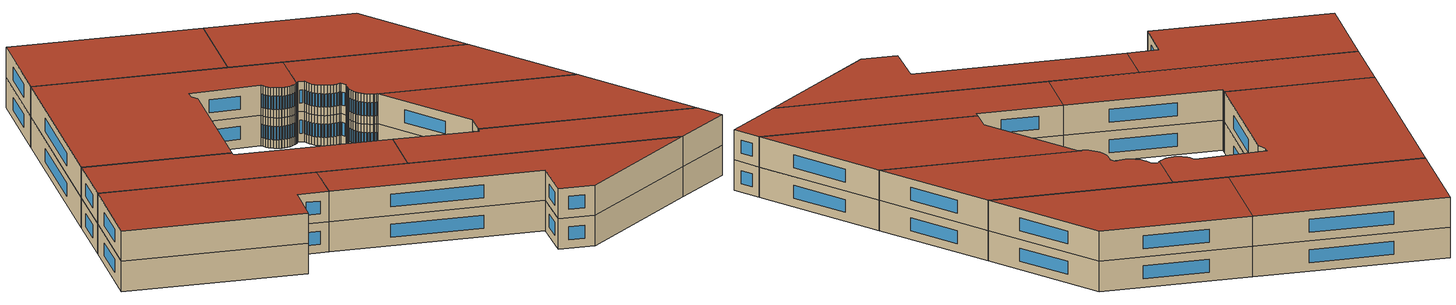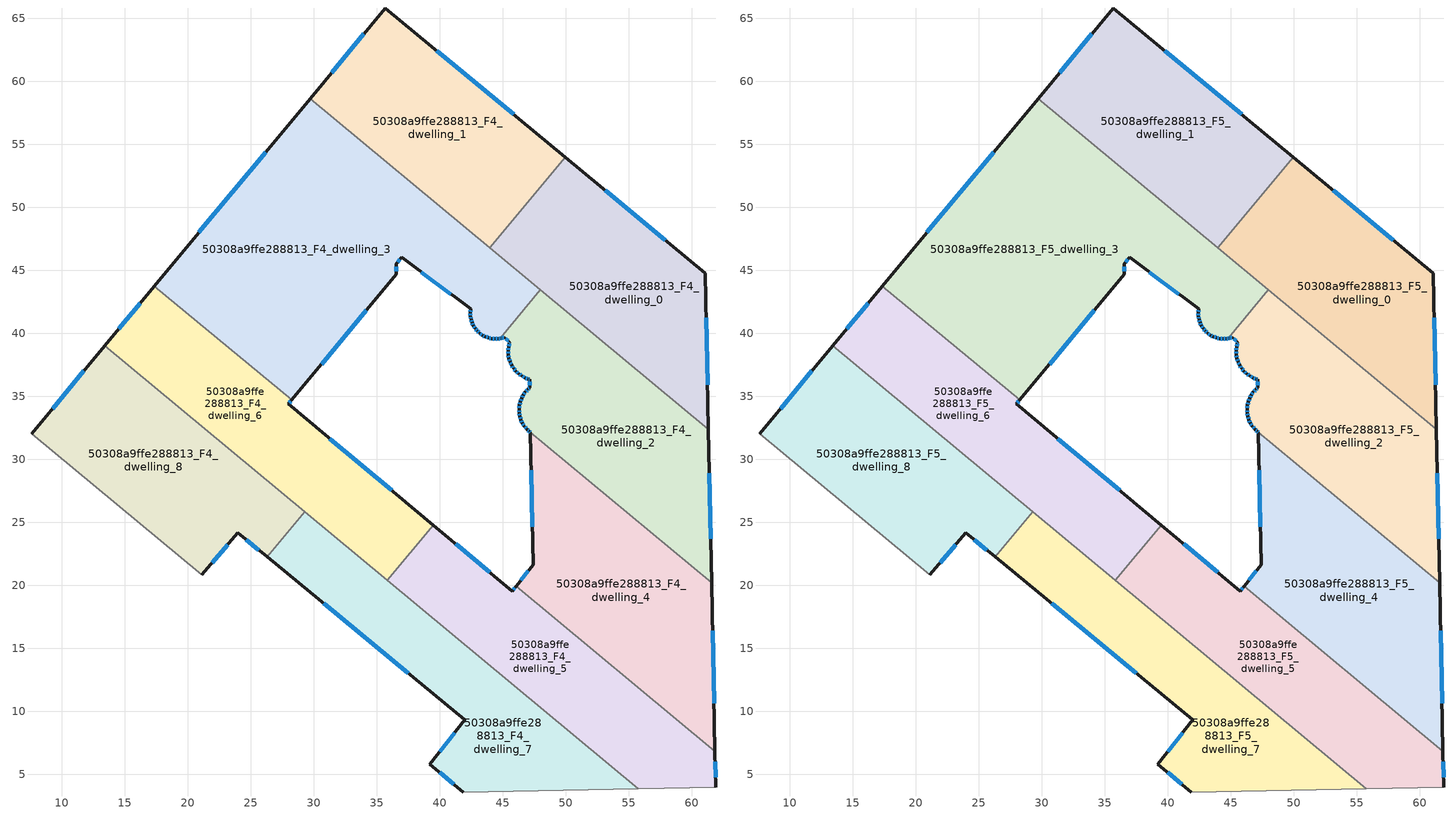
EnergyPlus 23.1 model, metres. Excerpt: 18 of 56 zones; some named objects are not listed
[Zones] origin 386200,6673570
50308a9ffe288813_F4_dwelling_0
 floor to 50308a9ffe288813_F3_dwelling_0 (EU_floor_Construction): 61.07,44.76 61.32,32.37 43.96,46.78 49.94,53.99 z12
 wall outside (EU_wall_Construction): 61.32,32.37 61.07,44.76 49.94,53.99 z12:15
 wall to 50308a9ffe288813_F4_dwelling_1 (EU_wall_Construction): 49.94,53.99 43.96,46.78 z12:15
 wall to 50308a9ffe288813_F4_dwelling_2 (EU_wall_Construction): 47.99,43.44 61.32,32.37 z12:15
 wall to 50308a9ffe288813_F4_dwelling_3 (EU_wall_Construction): 43.96,46.78 47.99,43.44 z12:15
 window (EU_Window_Construction): 61.25,35.91 61.14,41.22 / 57.89,47.4 53.12,51.35 z12.86:14.14
50308a9ffe288813_F4_dwelling_1
 floor to 50308a9ffe288813_F3_dwelling_1 (EU_floor_Construction): 49.94,53.99 43.96,46.78 29.71,58.62 35.68,65.82 z12
 wall outside (EU_wall_Construction): 49.94,53.99 35.68,65.82 29.71,58.62 z12:15
 wall to 50308a9ffe288813_F4_dwelling_3 (EU_wall_Construction): 29.71,58.62 43.96,46.78 z12:15
 window (EU_Window_Construction): 33.98,63.76 31.41,60.68 / 45.87,57.37 39.76,62.44 z12.86:14.14
50308a9ffe288813_F4_dwelling_2
 floor to 50308a9ffe288813_F3_dwelling_2 (EU_floor_Construction): 61.32,32.37 61.57,20.21 46.94,32.35 46.89,32.4 46.71,32.62 46.55,32.87 46.43,33.14 46.35,33.42 46.3,33.7 46.29,33.91 46.29,34 46.32,34.29 46.38,34.57 46.48,34.84 46.62,35.1 46.79,35.34 46.99,35.55 47.15,35.69 47.14,36.33 47.03,36.36 46.76,36.47 46.49,36.61 46.25,36.78 46.04,36.98 45.85,37.21 45.69,37.45 45.57,37.73 45.48,38.02 45.43,38.31 45.42,38.61 45.45,38.9 45.52,39.19 45.54,39.28 45.13,39.67 44.9,39.61 44.78,39.59 47.98,43.44 z12
 wall outside (EU_wall_Construction): 45.69,37.45 45.85,37.21 46.04,36.98 46.25,36.78 46.49,36.61 46.76,36.47 47.03,36.36 47.14,36.33 47.15,35.69 46.99,35.55 46.79,35.34 46.62,35.1 46.48,34.84 46.38,34.57 46.32,34.29 46.29,34 46.29,33.91 46.3,33.7 46.35,33.42 46.43,33.14 46.55,32.87 46.71,32.62 46.89,32.4 46.94,32.35 / 44.78,39.59 44.9,39.61 45.13,39.67 45.54,39.28 45.52,39.19 45.45,38.9 45.42,38.61 45.43,38.31 45.48,38.02 45.57,37.73 45.69,37.46 / 61.57,20.21 61.32,32.37 z12:15
 wall to 50308a9ffe288813_F4_dwelling_3 (EU_wall_Construction): 47.98,43.44 44.78,39.59 z12:15
 wall to 50308a9ffe288813_F4_dwelling_4 (EU_wall_Construction): 46.94,32.35 61.57,20.21 z12:15
 window (EU_Window_Construction): 46.76,32.56 46.84,32.46 / 46.6,32.8 46.66,32.7 / 46.47,33.06 46.52,32.95 / 46.37,33.34 46.41,33.22 / 46.31,33.62 46.33,33.5 / 46.29,33.85 46.29,33.76 / 46.31,34.2 46.3,34.08 / 46.36,34.49 46.33,34.37 / 46.45,34.77 46.41,34.65 / 46.58,35.03 46.52,34.92 / 46.74,35.27 46.67,35.17 / 46.93,35.49 46.85,35.4 / 47.1,35.65 47.03,35.59 / 47.14,36.15 47.15,35.87 / 47.07,36.35 47.11,36.34 / 46.84,36.44 46.96,36.39 / 46.57,36.57 46.68,36.51 / 46.32,36.73 46.43,36.66 / 46.1,36.92 46.19,36.84 / 45.9,37.14 45.98,37.05 / 45.74,37.38 45.8,37.28 / 45.6,37.65 45.65,37.54 / 45.5,37.93 45.54,37.81 / 45.45,38.23 45.47,38.1 / 45.42,38.52 45.43,38.39 / 45.44,38.82 45.43,38.69 / 45.5,39.11 45.47,38.98 / 45.53,39.25 45.52,39.21 / 45.25,39.56 45.42,39.39 / 44.96,39.62 45.06,39.65 / 44.82,39.59 44.86,39.6 / 61.5,23.68 61.39,28.89 z12.86:14.14
50308a9ffe288813_F4_dwelling_3
 floor to 50308a9ffe288813_F3_dwelling_3 (EU_floor_Construction): 47.98,43.44 44.78,39.59 44.64,39.56 44.37,39.55 44.11,39.58 43.85,39.64 43.61,39.73 43.37,39.85 43.16,40 43.14,40.03 42.97,40.18 42.8,40.39 42.66,40.61 42.55,40.85 42.47,41.1 42.43,41.36 42.42,41.62 42.45,41.89 42.45,41.93 36.96,46.01 36.52,45.5 36.52,44.68 28.24,34.7 17.34,43.75 29.71,58.62 z12
 wall outside (EU_wall_Construction): 28.24,34.7 36.52,44.68 36.52,45.5 36.96,46.01 42.45,41.93 42.45,41.89 42.42,41.62 42.43,41.36 42.47,41.1 42.55,40.85 42.66,40.61 42.8,40.39 42.97,40.18 43.14,40.03 43.16,40 43.37,39.85 43.61,39.73 43.85,39.64 44.11,39.58 44.37,39.55 44.64,39.56 44.78,39.59 / 29.71,58.62 17.34,43.75 z12:15
 wall to 50308a9ffe288813_F4_dwelling_6 (EU_wall_Construction): 17.34,43.75 28.24,34.7 z12:15
 window (EU_Window_Construction): 43.68,39.7 43.78,39.66 / 43.44,39.82 43.54,39.76 / 43.22,39.96 43.31,39.9 / 43.02,40.14 43.09,40.07 / 42.85,40.33 42.92,40.24 / 42.7,40.55 42.76,40.45 / 42.58,40.78 42.63,40.68 / 42.5,41.03 42.53,40.92 / 42.44,41.29 42.46,41.18 / 42.42,41.55 42.43,41.44 / 42.44,41.81 42.43,41.7 / 38.53,44.85 40.88,43.1 / 36.64,45.65 36.83,45.87 / 36.52,44.92 36.52,45.27 / 30.61,37.55 34.15,41.83 / 26.17,54.37 20.88,48 / 44.68,39.57 44.74,39.58 / 44.45,39.55 44.56,39.56 / 44.18,39.57 44.3,39.56 / 43.93,39.62 44.04,39.59 z12.86:14.14
50308a9ffe288813_F4_dwelling_4
 floor to 50308a9ffe288813_F3_dwelling_4 (EU_floor_Construction): 61.57,20.21 61.84,6.8 46.05,19.91 47.41,21.62 47.18,32.14 47.11,32.2 46.94,32.35 z12
 wall outside (EU_wall_Construction): 46.94,32.35 47.11,32.2 47.18,32.14 47.41,21.62 46.05,19.91 / 61.84,6.8 61.57,20.21 z12:15
 wall to 50308a9ffe288813_F4_dwelling_5 (EU_wall_Construction): 46.05,19.91 61.84,6.8 z12:15
 window (EU_Window_Construction): 46.99,32.31 47.06,32.24 / 61.76,10.63 61.64,16.38 / 47.02,21.13 46.44,20.4 / 47.25,29.13 47.35,24.62 / 47.13,32.18 47.16,32.16 z12.86:14.14
50308a9ffe288813_F4_dwelling_5
 floor to 50308a9ffe288813_F3_dwelling_5 (EU_floor_Construction): 46.05,19.91 61.84,6.8 61.9,3.96 55.73,3.84 35.81,20.38 39.46,24.77 45.74,19.52 z12
 wall outside (EU_wall_Construction): 46.05,19.91 45.74,19.52 39.46,24.77 / 61.9,3.96 61.84,6.8 z12:15
 wall adiabatic (EU_wall_Construction): 55.73,3.84 61.9,3.96 z12:15
 wall to 50308a9ffe288813_F4_dwelling_6 (EU_wall_Construction): 39.46,24.77 35.81,20.38 z12:15
 wall to 50308a9ffe288813_F4_dwelling_7 (EU_wall_Construction): 35.81,20.38 55.73,3.84 z12:15
 window (EU_Window_Construction): 43.94,21.02 41.25,23.27 / 45.96,19.8 45.83,19.63 / 61.88,4.77 61.85,5.99 z12.86:14.14
50308a9ffe288813_F4_dwelling_6
 floor to 50308a9ffe288813_F3_dwelling_6 (EU_floor_Construction): 28.24,34.7 27.98,34.38 39.46,24.77 35.81,20.38 13.4,39 17.34,43.75 z12
 wall outside (EU_wall_Construction): 39.46,24.77 27.98,34.38 28.24,34.7 / 17.34,43.75 13.4,39 z12:15
 wall to 50308a9ffe288813_F4_dwelling_8 (EU_wall_Construction): 13.4,39 29.26,25.83 z12:15
 wall to 50308a9ffe288813_F4_dwelling_7 (EU_wall_Construction): 29.26,25.82 35.81,20.38 z12:15
 window (EU_Window_Construction): 28.05,34.47 28.17,34.61 / 36.18,27.52 31.26,31.64 / 16.22,42.39 14.52,40.35 z12.86:14.14
50308a9ffe288813_F4_dwelling_7
 floor to 50308a9ffe288813_F3_dwelling_7 (EU_floor_Construction): 41.98,9.31 26.28,22.24 29.26,25.83 55.73,3.84 41.86,3.58 39.22,5.78 z12
 wall outside (EU_wall_Construction): 26.28,22.24 41.98,9.31 39.22,5.78 41.86,3.58 z12:15
 wall to 50308a9ffe288813_F4_dwelling_8 (EU_wall_Construction): 29.26,25.83 26.28,22.24 z12:15
 wall adiabatic (EU_wall_Construction): 41.86,3.58 55.73,3.84 z12:15
 window (EU_Window_Construction): 39.97,5.15 41.11,4.21 / 41.19,8.31 40.01,6.79 / 30.77,18.55 37.5,13.01 z12.86:14.14
50308a9ffe288813_F4_dwelling_8
 floor to 50308a9ffe288813_F3_dwelling_8 (EU_floor_Construction): 29.26,25.83 26.28,22.24 23.97,24.15 21.11,20.82 7.61,32.03 13.4,39 z12
 wall outside (EU_wall_Construction): 13.4,39 7.61,32.03 / 21.11,20.82 23.97,24.15 26.28,22.24 z12:15
 wall adiabatic (EU_wall_Construction): 7.61,32.03 21.11,20.82 z12:15
 window (EU_Window_Construction): 11.74,37.01 9.26,34.02 / 24.63,23.6 25.62,22.79 / 21.93,21.77 23.15,23.19 z12.86:14.14
50308a9ffe288813_F5_dwelling_0
 floor to 50308a9ffe288813_F4_dwelling_0 (EU_floor_Construction): 61.07,44.76 61.32,32.37 43.96,46.78 49.94,53.99 z15
 wall outside (EU_wall_Construction): 61.32,32.37 61.07,44.76 49.94,53.99 z15:18
 wall to 50308a9ffe288813_F5_dwelling_1 (EU_wall_Construction): 49.94,53.99 43.96,46.78 z15:18
 wall to 50308a9ffe288813_F5_dwelling_2 (EU_wall_Construction): 47.99,43.44 61.32,32.37 z15:18
 wall to 50308a9ffe288813_F5_dwelling_3 (EU_wall_Construction): 43.96,46.78 47.99,43.44 z15:18
 window (EU_Window_Construction): 61.25,35.91 61.14,41.22 / 57.89,47.4 53.12,51.35 z15.86:17.14
 roof outside (EU_roof_Construction): 61.32,32.37 61.07,44.76 49.94,53.99 43.96,46.78 z18
50308a9ffe288813_F5_dwelling_1
 floor to 50308a9ffe288813_F4_dwelling_1 (EU_floor_Construction): 49.94,53.99 43.96,46.78 29.71,58.62 35.68,65.82 z15
 wall outside (EU_wall_Construction): 49.94,53.99 35.68,65.82 29.71,58.62 z15:18
 wall to 50308a9ffe288813_F5_dwelling_3 (EU_wall_Construction): 29.71,58.62 43.96,46.78 z15:18
 window (EU_Window_Construction): 33.98,63.76 31.41,60.68 / 45.87,57.37 39.76,62.44 z15.86:17.14
 roof outside (EU_roof_Construction): 43.96,46.78 49.94,53.99 35.68,65.82 29.71,58.62 z18
50308a9ffe288813_F5_dwelling_2
 floor to 50308a9ffe288813_F4_dwelling_2 (EU_floor_Construction): 61.32,32.37 61.57,20.21 46.94,32.35 46.89,32.4 46.71,32.62 46.55,32.87 46.43,33.14 46.35,33.42 46.3,33.7 46.29,33.91 46.29,34 46.32,34.29 46.38,34.57 46.48,34.84 46.62,35.1 46.79,35.34 46.99,35.55 47.15,35.69 47.14,36.33 47.03,36.36 46.76,36.47 46.49,36.61 46.25,36.78 46.04,36.98 45.85,37.21 45.69,37.45 45.57,37.73 45.48,38.02 45.43,38.31 45.42,38.61 45.45,38.9 45.52,39.19 45.54,39.28 45.13,39.67 44.9,39.61 44.78,39.59 47.98,43.44 z15
 wall outside (EU_wall_Construction): 45.69,37.45 45.85,37.21 46.04,36.98 46.25,36.78 46.49,36.61 46.76,36.47 47.03,36.36 47.14,36.33 47.15,35.69 46.99,35.55 46.79,35.34 46.62,35.1 46.48,34.84 46.38,34.57 46.32,34.29 46.29,34 46.29,33.91 46.3,33.7 46.35,33.42 46.43,33.14 46.55,32.87 46.71,32.62 46.89,32.4 46.94,32.35 / 44.78,39.59 44.9,39.61 45.13,39.67 45.54,39.28 45.52,39.19 45.45,38.9 45.42,38.61 45.43,38.31 45.48,38.02 45.57,37.73 45.69,37.46 / 61.57,20.21 61.32,32.37 z15:18
 wall to 50308a9ffe288813_F5_dwelling_3 (EU_wall_Construction): 47.98,43.44 44.78,39.59 z15:18
 wall to 50308a9ffe288813_F5_dwelling_4 (EU_wall_Construction): 46.94,32.35 61.57,20.21 z15:18
 window (EU_Window_Construction): 46.76,32.56 46.84,32.46 / 46.6,32.8 46.66,32.7 / 46.47,33.06 46.52,32.95 / 46.37,33.34 46.41,33.22 / 46.31,33.62 46.33,33.5 / 46.29,33.85 46.29,33.76 / 46.31,34.2 46.3,34.08 / 46.36,34.49 46.33,34.37 / 46.45,34.77 46.41,34.65 / 46.58,35.03 46.52,34.92 / 46.74,35.27 46.67,35.17 / 46.93,35.49 46.85,35.4 / 47.1,35.65 47.03,35.59 / 47.14,36.15 47.15,35.87 / 47.07,36.35 47.11,36.34 / 46.84,36.44 46.96,36.39 / 46.57,36.57 46.68,36.51 / 46.32,36.73 46.43,36.66 / 46.1,36.92 46.19,36.84 / 45.9,37.14 45.98,37.05 / 45.74,37.38 45.8,37.28 / 45.6,37.65 45.65,37.54 / 45.5,37.93 45.54,37.81 / 45.45,38.23 45.47,38.1 / 45.42,38.52 45.43,38.39 / 45.44,38.82 45.43,38.69 / 45.5,39.11 45.47,38.98 / 45.53,39.25 45.52,39.21 / 45.25,39.56 45.42,39.39 / 44.96,39.62 45.06,39.65 / 44.82,39.59 44.86,39.6 / 61.5,23.68 61.39,28.89 z15.86:17.14
 roof outside (EU_roof_Construction): 61.57,20.21 61.32,32.37 47.98,43.44 44.78,39.59 44.9,39.61 45.13,39.67 45.54,39.28 45.52,39.19 45.45,38.9 45.42,38.61 45.43,38.31 45.48,38.02 45.57,37.73 45.69,37.46 45.85,37.21 46.04,36.98 46.25,36.78 46.49,36.61 46.76,36.47 47.03,36.36 47.14,36.33 47.15,35.69 46.99,35.55 46.79,35.34 46.62,35.1 46.48,34.84 46.38,34.57 46.32,34.29 46.29,34 46.29,33.91 46.3,33.7 46.35,33.42 46.43,33.14 46.55,32.87 46.71,32.62 46.89,32.4 46.94,32.35 z18
50308a9ffe288813_F5_dwelling_3
 floor to 50308a9ffe288813_F4_dwelling_3 (EU_floor_Construction): 47.98,43.44 44.78,39.59 44.64,39.56 44.37,39.55 44.11,39.58 43.85,39.64 43.61,39.73 43.37,39.85 43.16,40 43.14,40.03 42.97,40.18 42.8,40.39 42.66,40.61 42.55,40.85 42.47,41.1 42.43,41.36 42.42,41.62 42.45,41.89 42.45,41.93 36.96,46.01 36.52,45.5 36.52,44.68 28.24,34.7 17.34,43.75 29.71,58.62 z15
 wall outside (EU_wall_Construction): 28.24,34.7 36.52,44.68 36.52,45.5 36.96,46.01 42.45,41.93 42.45,41.89 42.42,41.62 42.43,41.36 42.47,41.1 42.55,40.85 42.66,40.61 42.8,40.39 42.97,40.18 43.14,40.03 43.16,40 43.37,39.85 43.61,39.73 43.85,39.64 44.11,39.58 44.37,39.55 44.64,39.56 44.78,39.59 / 29.71,58.62 17.34,43.75 z15:18
 wall to 50308a9ffe288813_F5_dwelling_6 (EU_wall_Construction): 17.34,43.75 28.24,34.7 z15:18
 window (EU_Window_Construction): 43.68,39.7 43.78,39.66 / 43.44,39.82 43.54,39.76 / 43.22,39.96 43.31,39.9 / 43.02,40.14 43.09,40.07 / 42.85,40.33 42.92,40.24 / 42.7,40.55 42.76,40.45 / 42.58,40.78 42.63,40.68 / 42.5,41.03 42.53,40.92 / 42.44,41.29 42.46,41.18 / 42.42,41.55 42.43,41.44 / 42.44,41.81 42.43,41.7 / 38.53,44.85 40.88,43.1 / 36.64,45.65 36.83,45.87 / 36.52,44.92 36.52,45.27 / 30.61,37.55 34.15,41.83 / 26.17,54.37 20.88,48 / 44.68,39.57 44.74,39.58 / 44.45,39.55 44.56,39.56 / 44.18,39.57 44.3,39.56 / 43.93,39.62 44.04,39.59 z15.86:17.14
 roof outside (EU_roof_Construction): 44.78,39.59 47.98,43.44 29.71,58.62 17.34,43.75 28.24,34.7 36.52,44.68 36.52,45.5 36.96,46.01 42.45,41.93 42.45,41.89 42.42,41.62 42.43,41.36 42.47,41.1 42.55,40.85 42.66,40.61 42.8,40.39 42.97,40.18 43.14,40.03 43.16,40 43.37,39.85 43.61,39.73 43.85,39.64 44.11,39.58 44.37,39.55 44.64,39.56 z18
50308a9ffe288813_F5_dwelling_4
 floor to 50308a9ffe288813_F4_dwelling_4 (EU_floor_Construction): 61.57,20.21 61.84,6.8 46.05,19.91 47.41,21.62 47.18,32.14 47.11,32.2 46.94,32.35 z15
 wall outside (EU_wall_Construction): 46.94,32.35 47.11,32.2 47.18,32.14 47.41,21.62 46.05,19.91 / 61.84,6.8 61.57,20.21 z15:18
 wall to 50308a9ffe288813_F5_dwelling_5 (EU_wall_Construction): 46.05,19.91 61.84,6.8 z15:18
 window (EU_Window_Construction): 46.99,32.31 47.06,32.24 / 61.76,10.63 61.64,16.38 / 47.02,21.13 46.44,20.4 / 47.25,29.13 47.35,24.62 / 47.13,32.18 47.16,32.16 z15.86:17.14
 roof outside (EU_roof_Construction): 61.84,6.8 61.57,20.21 46.94,32.35 47.11,32.2 47.18,32.14 47.41,21.62 46.05,19.91 z18
50308a9ffe288813_F5_dwelling_5
 floor to 50308a9ffe288813_F4_dwelling_5 (EU_floor_Construction): 46.05,19.91 61.84,6.8 61.9,3.96 55.73,3.84 35.81,20.38 39.46,24.77 45.74,19.52 z15
 wall outside (EU_wall_Construction): 46.05,19.91 45.74,19.52 39.46,24.77 / 61.9,3.96 61.84,6.8 z15:18
 wall adiabatic (EU_wall_Construction): 55.73,3.84 61.9,3.96 z15:18
 wall to 50308a9ffe288813_F5_dwelling_6 (EU_wall_Construction): 39.46,24.77 35.81,20.38 z15:18
 wall to 50308a9ffe288813_F5_dwelling_7 (EU_wall_Construction): 35.81,20.38 55.73,3.84 z15:18
 window (EU_Window_Construction): 43.94,21.02 41.25,23.27 / 45.96,19.8 45.83,19.63 / 61.88,4.77 61.85,5.99 z15.86:17.14
 roof outside (EU_roof_Construction): 61.9,3.96 61.84,6.8 46.05,19.91 45.74,19.52 39.46,24.77 35.81,20.38 55.73,3.84 z18
50308a9ffe288813_F5_dwelling_6
 floor to 50308a9ffe288813_F4_dwelling_6 (EU_floor_Construction): 28.24,34.7 27.98,34.38 39.46,24.77 35.81,20.38 13.4,39 17.34,43.75 z15
 wall outside (EU_wall_Construction): 39.46,24.77 27.98,34.38 28.24,34.7 / 17.34,43.75 13.4,39 z15:18
 wall to 50308a9ffe288813_F5_dwelling_8 (EU_wall_Construction): 13.4,39 29.26,25.83 z15:18
 wall to 50308a9ffe288813_F5_dwelling_7 (EU_wall_Construction): 29.26,25.82 35.81,20.38 z15:18
 window (EU_Window_Construction): 28.05,34.47 28.17,34.61 / 36.18,27.52 31.26,31.64 / 16.22,42.39 14.52,40.35 z15.86:17.14
 roof outside (EU_roof_Construction): 35.81,20.38 39.46,24.77 27.98,34.38 28.24,34.7 17.34,43.75 13.4,39 z18
50308a9ffe288813_F5_dwelling_7
 floor to 50308a9ffe288813_F4_dwelling_7 (EU_floor_Construction): 41.98,9.31 26.28,22.24 29.26,25.83 55.73,3.84 41.86,3.58 39.22,5.78 z15
 wall outside (EU_wall_Construction): 26.28,22.24 41.98,9.31 39.22,5.78 41.86,3.58 z15:18
 wall to 50308a9ffe288813_F5_dwelling_8 (EU_wall_Construction): 29.26,25.83 26.28,22.24 z15:18
 wall adiabatic (EU_wall_Construction): 41.86,3.58 55.73,3.84 z15:18
 window (EU_Window_Construction): 39.97,5.15 41.11,4.21 / 41.19,8.31 40.01,6.79 / 30.77,18.55 37.5,13.01 z15.86:17.14
 roof outside (EU_roof_Construction): 55.73,3.84 29.26,25.83 26.28,22.24 41.98,9.31 39.22,5.78 41.86,3.58 z18
50308a9ffe288813_F5_dwelling_8
 floor to 50308a9ffe288813_F4_dwelling_8 (EU_floor_Construction): 29.26,25.83 26.28,22.24 23.97,24.15 21.11,20.82 7.61,32.03 13.4,39 z15
 wall outside (EU_wall_Construction): 13.4,39 7.61,32.03 / 21.11,20.82 23.97,24.15 26.28,22.24 z15:18
 wall adiabatic (EU_wall_Construction): 7.61,32.03 21.11,20.82 z15:18
 window (EU_Window_Construction): 11.74,37.01 9.26,34.02 / 24.63,23.6 25.62,22.79 / 21.93,21.77 23.15,23.19 z15.86:17.14
 roof outside (EU_roof_Construction): 26.28,22.24 29.26,25.83 13.4,39 7.61,32.03 21.11,20.82 23.97,24.15 z18
[Building]
EU S2 Campaign: North Axis=0; Terrain=City; Solar Distribution=FullExterior
[Site:Location]
Helsinki-Vantaa.AP: Latitude=60.317; Longitude=24.963; Time Zone=2; Elevation=54.6
[SizingPeriod:WeatherFileDays]
AnnualSizingPeriod: Begin Month=1; Begin Day of Month=1; End Month=12; End Day of Month=31; Day of Week for Start Day=Monday; Use Weather File Daylight Saving Period=No; Use Weather File Rain and Snow Indicators=No
[MATERIAL]
EU_InternalMass_Material: Roughness=MediumRough; Thickness=0.1; Conductivity=1; Density=1800; Specific Heat=900; Thermal Absorptance=0.9; Solar Absorptance=0.7; Visible Absorptance=0.7
[MATERIAL:NOMASS] Roughness=MediumRough; Thermal Absorptance=0.9; Solar Absorptance=0.7; Visible Absorptance=0.7
Name | Thermal Resistance
EU_wall_NoMass | 1.10183
EU_roof_NoMass; EU_floor_NoMass | 1.70606
[WINDOWMATERIAL:SIMPLEGLAZINGSYSTEM]
EU_Window_SimpleGlazing: UFactor=3.11035; Solar Heat Gain Coefficient=0.8; Visible Transmittance=0.8
[CONSTRUCTION]
EU_wall_Construction: EU_wall_NoMass
EU_roof_Construction: EU_roof_NoMass
EU_floor_Construction: EU_floor_NoMass
EU_Window_Construction: EU_Window_SimpleGlazing
EU_InternalMass_Construction: EU_InternalMass_Material
[ZONE] Type=1; Multiplier=1; Ceiling Height=autocalculate; Floor Area=autocalculate; Part of Total Floor Area=Yes
Name | Volume
50308a9ffe288813_F4_dwelling_0; 50308a9ffe288813_F5_dwelling_0; 50308a9ffe288813_F4_dwelling_1; 50308a9ffe288813_F5_dwelling_1 | 520.293
50308a9ffe288813_F4_dwelling_2; 50308a9ffe288813_F5_dwelling_2 | 540.706
50308a9ffe288813_F4_dwelling_3; 50308a9ffe288813_F5_dwelling_3 | 965.885
50308a9ffe288813_F4_dwelling_4; 50308a9ffe288813_F5_dwelling_4 | 574.484
50308a9ffe288813_F4_dwelling_5; 50308a9ffe288813_F5_dwelling_5 | 520.228
50308a9ffe288813_F4_dwelling_6; 50308a9ffe288813_F5_dwelling_6 | 520.25
50308a9ffe288813_F4_dwelling_7; 50308a9ffe288813_F5_dwelling_7 | 520.282
50308a9ffe288813_F4_dwelling_8; 50308a9ffe288813_F5_dwelling_8 | 520.265
[INTERNALMASS] Construction=EU_InternalMass_Construction
Name | Zone or ZoneList | Surface Area
50308a9ffe288813_F4_dwelling_0_EU_InternalMass | 50308a9ffe288813_F4_dwelling_0 | 173.431
50308a9ffe288813_F4_dwelling_1_EU_InternalMass | 50308a9ffe288813_F4_dwelling_1 | 173.431
50308a9ffe288813_F4_dwelling_2_EU_InternalMass | 50308a9ffe288813_F4_dwelling_2 | 180.237
50308a9ffe288813_F4_dwelling_3_EU_InternalMass | 50308a9ffe288813_F4_dwelling_3 | 321.961
50308a9ffe288813_F4_dwelling_4_EU_InternalMass | 50308a9ffe288813_F4_dwelling_4 | 191.498
50308a9ffe288813_F4_dwelling_5_EU_InternalMass | 50308a9ffe288813_F4_dwelling_5 | 173.409
50308a9ffe288813_F4_dwelling_6_EU_InternalMass | 50308a9ffe288813_F4_dwelling_6 | 173.417
50308a9ffe288813_F4_dwelling_7_EU_InternalMass | 50308a9ffe288813_F4_dwelling_7 | 173.427
50308a9ffe288813_F4_dwelling_8_EU_InternalMass | 50308a9ffe288813_F4_dwelling_8 | 173.422
50308a9ffe288813_F5_dwelling_0_EU_InternalMass | 50308a9ffe288813_F5_dwelling_0 | 173.431
50308a9ffe288813_F5_dwelling_1_EU_InternalMass | 50308a9ffe288813_F5_dwelling_1 | 173.431
50308a9ffe288813_F5_dwelling_2_EU_InternalMass | 50308a9ffe288813_F5_dwelling_2 | 180.237
50308a9ffe288813_F5_dwelling_3_EU_InternalMass | 50308a9ffe288813_F5_dwelling_3 | 321.961
50308a9ffe288813_F5_dwelling_4_EU_InternalMass | 50308a9ffe288813_F5_dwelling_4 | 191.498
50308a9ffe288813_F5_dwelling_5_EU_InternalMass | 50308a9ffe288813_F5_dwelling_5 | 173.409
50308a9ffe288813_F5_dwelling_6_EU_InternalMass | 50308a9ffe288813_F5_dwelling_6 | 173.417
50308a9ffe288813_F5_dwelling_7_EU_InternalMass | 50308a9ffe288813_F5_dwelling_7 | 173.427
50308a9ffe288813_F5_dwelling_8_EU_InternalMass | 50308a9ffe288813_F5_dwelling_8 | 173.422
[OTHEREQUIPMENT] Fuel Type=Electricity; Design Level Calculation Method=Watts/Area; Power per Zone Floor Area=1; Fraction Latent=0; Fraction Radiant=0; Fraction Lost=0; Carbon Dioxide Generation Rate=0; EndUse Subcategory=EU_Step8_InternalGains
Name | Zone or ZoneList or Space or SpaceList | Schedule
EU_Step8_InternalGain_50308a9ffe288813_F4_dwelling_0_f000 | 50308a9ffe288813_F4_dwelling_0 | EU_Step8_GainSchedule_50308a9ffe288813_F4_dwelling_0_f000
EU_Step8_InternalGain_50308a9ffe288813_F4_dwelling_1_f000 | 50308a9ffe288813_F4_dwelling_1 | EU_Step8_GainSchedule_50308a9ffe288813_F4_dwelling_1_f000
EU_Step8_InternalGain_50308a9ffe288813_F4_dwelling_2_f000 | 50308a9ffe288813_F4_dwelling_2 | EU_Step8_GainSchedule_50308a9ffe288813_F4_dwelling_2_f000
EU_Step8_InternalGain_50308a9ffe288813_F4_dwelling_3_f000 | 50308a9ffe288813_F4_dwelling_3 | EU_Step8_GainSchedule_50308a9ffe288813_F4_dwelling_3_f000
EU_Step8_InternalGain_50308a9ffe288813_F4_dwelling_4_f000 | 50308a9ffe288813_F4_dwelling_4 | EU_Step8_GainSchedule_50308a9ffe288813_F4_dwelling_4_f000
EU_Step8_InternalGain_50308a9ffe288813_F4_dwelling_5_f000 | 50308a9ffe288813_F4_dwelling_5 | EU_Step8_GainSchedule_50308a9ffe288813_F4_dwelling_5_f000
EU_Step8_InternalGain_50308a9ffe288813_F4_dwelling_6_f000 | 50308a9ffe288813_F4_dwelling_6 | EU_Step8_GainSchedule_50308a9ffe288813_F4_dwelling_6_f000
EU_Step8_InternalGain_50308a9ffe288813_F4_dwelling_7_f000 | 50308a9ffe288813_F4_dwelling_7 | EU_Step8_GainSchedule_50308a9ffe288813_F4_dwelling_7_f000
EU_Step8_InternalGain_50308a9ffe288813_F4_dwelling_8_f000 | 50308a9ffe288813_F4_dwelling_8 | EU_Step8_GainSchedule_50308a9ffe288813_F4_dwelling_8_f000
EU_Step8_InternalGain_50308a9ffe288813_F5_dwelling_0_f000 | 50308a9ffe288813_F5_dwelling_0 | EU_Step8_GainSchedule_50308a9ffe288813_F5_dwelling_0_f000
EU_Step8_InternalGain_50308a9ffe288813_F5_dwelling_1_f000 | 50308a9ffe288813_F5_dwelling_1 | EU_Step8_GainSchedule_50308a9ffe288813_F5_dwelling_1_f000
EU_Step8_InternalGain_50308a9ffe288813_F5_dwelling_2_f000 | 50308a9ffe288813_F5_dwelling_2 | EU_Step8_GainSchedule_50308a9ffe288813_F5_dwelling_2_f000
EU_Step8_InternalGain_50308a9ffe288813_F5_dwelling_3_f000 | 50308a9ffe288813_F5_dwelling_3 | EU_Step8_GainSchedule_50308a9ffe288813_F5_dwelling_3_f000
EU_Step8_InternalGain_50308a9ffe288813_F5_dwelling_4_f000 | 50308a9ffe288813_F5_dwelling_4 | EU_Step8_GainSchedule_50308a9ffe288813_F5_dwelling_4_f000
EU_Step8_InternalGain_50308a9ffe288813_F5_dwelling_5_f000 | 50308a9ffe288813_F5_dwelling_5 | EU_Step8_GainSchedule_50308a9ffe288813_F5_dwelling_5_f000
EU_Step8_InternalGain_50308a9ffe288813_F5_dwelling_6_f000 | 50308a9ffe288813_F5_dwelling_6 | EU_Step8_GainSchedule_50308a9ffe288813_F5_dwelling_6_f000
EU_Step8_InternalGain_50308a9ffe288813_F5_dwelling_7_f000 | 50308a9ffe288813_F5_dwelling_7 | EU_Step8_GainSchedule_50308a9ffe288813_F5_dwelling_7_f000
EU_Step8_InternalGain_50308a9ffe288813_F5_dwelling_8_f000 | 50308a9ffe288813_F5_dwelling_8 | EU_Step8_GainSchedule_50308a9ffe288813_F5_dwelling_8_f000
[ZONEVENTILATION:DESIGNFLOWRATE] Schedule=EU_AlwaysOn; Design Flow Rate Calculation Method=AirChanges/Hour; Air Changes per Hour=0.756316; Ventilation Type=Natural; Fan Pressure Rise=0; Fan Total Efficiency=1; Constant Term Coefficient=1; Temperature Term Coefficient=0; Velocity Term Coefficient=0; Velocity Squared Term Coefficient=0; Minimum Indoor Temperature=-100; Maximum Indoor Temperature=100; Delta Temperature=-100; Minimum Outdoor Temperature=-100; Maximum Outdoor Temperature=100; Maximum Wind Speed=40
Name | Zone or ZoneList or Space or SpaceList
EU_ConstantAir_50308a9ffe288813_F4_dwelling_0 | 50308a9ffe288813_F4_dwelling_0
EU_ConstantAir_50308a9ffe288813_F4_dwelling_1 | 50308a9ffe288813_F4_dwelling_1
EU_ConstantAir_50308a9ffe288813_F4_dwelling_2 | 50308a9ffe288813_F4_dwelling_2
EU_ConstantAir_50308a9ffe288813_F4_dwelling_3 | 50308a9ffe288813_F4_dwelling_3
EU_ConstantAir_50308a9ffe288813_F4_dwelling_4 | 50308a9ffe288813_F4_dwelling_4
EU_ConstantAir_50308a9ffe288813_F4_dwelling_5 | 50308a9ffe288813_F4_dwelling_5
EU_ConstantAir_50308a9ffe288813_F4_dwelling_6 | 50308a9ffe288813_F4_dwelling_6
EU_ConstantAir_50308a9ffe288813_F4_dwelling_7 | 50308a9ffe288813_F4_dwelling_7
EU_ConstantAir_50308a9ffe288813_F4_dwelling_8 | 50308a9ffe288813_F4_dwelling_8
EU_ConstantAir_50308a9ffe288813_F5_dwelling_0 | 50308a9ffe288813_F5_dwelling_0
EU_ConstantAir_50308a9ffe288813_F5_dwelling_1 | 50308a9ffe288813_F5_dwelling_1
EU_ConstantAir_50308a9ffe288813_F5_dwelling_2 | 50308a9ffe288813_F5_dwelling_2
EU_ConstantAir_50308a9ffe288813_F5_dwelling_3 | 50308a9ffe288813_F5_dwelling_3
EU_ConstantAir_50308a9ffe288813_F5_dwelling_4 | 50308a9ffe288813_F5_dwelling_4
EU_ConstantAir_50308a9ffe288813_F5_dwelling_5 | 50308a9ffe288813_F5_dwelling_5
EU_ConstantAir_50308a9ffe288813_F5_dwelling_6 | 50308a9ffe288813_F5_dwelling_6
EU_ConstantAir_50308a9ffe288813_F5_dwelling_7 | 50308a9ffe288813_F5_dwelling_7
EU_ConstantAir_50308a9ffe288813_F5_dwelling_8 | 50308a9ffe288813_F5_dwelling_8
[HVACTEMPLATE:ZONE:IDEALLOADSAIRSYSTEM] System Availability Schedule=EU_AlwaysOn; Maximum Heating Supply Air Temperature=50; Minimum Cooling Supply Air Temperature=13; Maximum Heating Supply Air Humidity Ratio=0.0156; Minimum Cooling Supply Air Humidity Ratio=0.0077; Heating Limit=NoLimit; Cooling Limit=NoLimit; Heating Availability Schedule=EU_AlwaysOn; Cooling Availability Schedule=EU_CoolingOff; Dehumidification Control Type=ConstantSensibleHeatRatio; Cooling Sensible Heat Ratio=0.7; Dehumidification Setpoint=60; Humidification Control Type=None; Humidification Setpoint=30; Outdoor Air Method=None; Outdoor Air Flow Rate per Person=0.00944; Outdoor Air Flow Rate per Zone Floor Area=0; Outdoor Air Flow Rate per Zone=0; Demand Controlled Ventilation Type=None; Outdoor Air Economizer Type=NoEconomizer; Heat Recovery Type=None; Sensible Heat Recovery Effectiveness=0.7; Latent Heat Recovery Effectiveness=0.65
Name | Template Thermostat
50308a9ffe288813_F4_dwelling_0 | EU_HeatOnly_50308a9ffe288813_F4_dwelling_0
50308a9ffe288813_F4_dwelling_1 | EU_HeatOnly_50308a9ffe288813_F4_dwelling_1
50308a9ffe288813_F4_dwelling_2 | EU_HeatOnly_50308a9ffe288813_F4_dwelling_2
50308a9ffe288813_F4_dwelling_3 | EU_HeatOnly_50308a9ffe288813_F4_dwelling_3
50308a9ffe288813_F4_dwelling_4 | EU_HeatOnly_50308a9ffe288813_F4_dwelling_4
50308a9ffe288813_F4_dwelling_5 | EU_HeatOnly_50308a9ffe288813_F4_dwelling_5
50308a9ffe288813_F4_dwelling_6 | EU_HeatOnly_50308a9ffe288813_F4_dwelling_6
50308a9ffe288813_F4_dwelling_7 | EU_HeatOnly_50308a9ffe288813_F4_dwelling_7
50308a9ffe288813_F4_dwelling_8 | EU_HeatOnly_50308a9ffe288813_F4_dwelling_8
50308a9ffe288813_F5_dwelling_0 | EU_HeatOnly_50308a9ffe288813_F5_dwelling_0
50308a9ffe288813_F5_dwelling_1 | EU_HeatOnly_50308a9ffe288813_F5_dwelling_1
50308a9ffe288813_F5_dwelling_2 | EU_HeatOnly_50308a9ffe288813_F5_dwelling_2
50308a9ffe288813_F5_dwelling_3 | EU_HeatOnly_50308a9ffe288813_F5_dwelling_3
50308a9ffe288813_F5_dwelling_4 | EU_HeatOnly_50308a9ffe288813_F5_dwelling_4
50308a9ffe288813_F5_dwelling_5 | EU_HeatOnly_50308a9ffe288813_F5_dwelling_5
50308a9ffe288813_F5_dwelling_6 | EU_HeatOnly_50308a9ffe288813_F5_dwelling_6
50308a9ffe288813_F5_dwelling_7 | EU_HeatOnly_50308a9ffe288813_F5_dwelling_7
50308a9ffe288813_F5_dwelling_8 | EU_HeatOnly_50308a9ffe288813_F5_dwelling_8
[SIZING:ZONE] Zone Cooling Design Supply Air Temperature Input Method=SupplyAirTemperature; Zone Cooling Design Supply Air Temperature=13; Zone Heating Design Supply Air Temperature Input Method=SupplyAirTemperature; Zone Heating Design Supply Air Temperature=50; Zone Cooling Design Supply Air Humidity Ratio=0.008; Zone Heating Design Supply Air Humidity Ratio=0.008; Cooling Design Air Flow Method=DesignDay; Cooling Design Air Flow Rate=0; Cooling Minimum Air Flow per Zone Floor Area=0.000762; Cooling Minimum Air Flow=0; Cooling Minimum Air Flow Fraction=0.2; Heating Design Air Flow Method=DesignDay; Heating Design Air Flow Rate=0; Heating Maximum Air Flow per Zone Floor Area=0.002032; Heating Maximum Air Flow=0.141576; Heating Maximum Air Flow Fraction=0.3; Account for Dedicated Outdoor Air System=No; Dedicated Outdoor Air System Control Strategy=NeutralSupplyAir; Dedicated Outdoor Air Low Setpoint Temperature for Design=autosize; Dedicated Outdoor Air High Setpoint Temperature for Design=autosize; Zone Load Sizing Method=Sensible Load Only No Latent Load; Zone Latent Cooling Design Supply Air Humidity Ratio Input Method=HumidityRatioDifference; Zone Cooling Design Supply Air Humidity Ratio Difference=0.005; Zone Latent Heating Design Supply Air Humidity Ratio Input Method=HumidityRatioDifference; Zone Humidification Design Supply Air Humidity Ratio Difference=0.005
50308a9ffe288813_F4_dwelling_0; 50308a9ffe288813_F4_dwelling_1; 50308a9ffe288813_F4_dwelling_2; 50308a9ffe288813_F4_dwelling_3; 50308a9ffe288813_F4_dwelling_4; 50308a9ffe288813_F4_dwelling_5; 50308a9ffe288813_F4_dwelling_6; 50308a9ffe288813_F4_dwelling_7; 50308a9ffe288813_F4_dwelling_8; 50308a9ffe288813_F5_dwelling_0; 50308a9ffe288813_F5_dwelling_1; 50308a9ffe288813_F5_dwelling_2; 50308a9ffe288813_F5_dwelling_3; 50308a9ffe288813_F5_dwelling_4; 50308a9ffe288813_F5_dwelling_5; 50308a9ffe288813_F5_dwelling_6; 50308a9ffe288813_F5_dwelling_7; 50308a9ffe288813_F5_dwelling_8
[SCHEDULE:CONSTANT]
Name | Hourly Value
EU_AlwaysOn | 1
EU_CoolingOff | 0
[SCHEDULE:FILE] Column Number=1; Rows to Skip at Top=0; Number of Hours of Data=8760; Column Separator=Comma; Interpolate to Timestep=No; Minutes per Item=60; Adjust Schedule for Daylight Savings=Yes
Name | File
EU_Step8_GainSchedule_50308a9ffe288813_F4_dwelling_0_f000 | ../../schedules/50308a9ffe288813/50308a9ffe288813_F4_dwelling_0_f000_gain.csv
EU_Step8_GainSchedule_50308a9ffe288813_F4_dwelling_1_f000 | ../../schedules/50308a9ffe288813/50308a9ffe288813_F4_dwelling_1_f000_gain.csv
EU_Step8_GainSchedule_50308a9ffe288813_F4_dwelling_2_f000 | ../../schedules/50308a9ffe288813/50308a9ffe288813_F4_dwelling_2_f000_gain.csv
EU_Step8_GainSchedule_50308a9ffe288813_F4_dwelling_3_f000 | ../../schedules/50308a9ffe288813/50308a9ffe288813_F4_dwelling_3_f000_gain.csv
EU_Step8_GainSchedule_50308a9ffe288813_F4_dwelling_4_f000 | ../../schedules/50308a9ffe288813/50308a9ffe288813_F4_dwelling_4_f000_gain.csv
EU_Step8_GainSchedule_50308a9ffe288813_F4_dwelling_5_f000 | ../../schedules/50308a9ffe288813/50308a9ffe288813_F4_dwelling_5_f000_gain.csv
EU_Step8_GainSchedule_50308a9ffe288813_F4_dwelling_6_f000 | ../../schedules/50308a9ffe288813/50308a9ffe288813_F4_dwelling_6_f000_gain.csv
EU_Step8_GainSchedule_50308a9ffe288813_F4_dwelling_7_f000 | ../../schedules/50308a9ffe288813/50308a9ffe288813_F4_dwelling_7_f000_gain.csv
EU_Step8_GainSchedule_50308a9ffe288813_F4_dwelling_8_f000 | ../../schedules/50308a9ffe288813/50308a9ffe288813_F4_dwelling_8_f000_gain.csv
EU_Step8_GainSchedule_50308a9ffe288813_F5_dwelling_0_f000 | ../../schedules/50308a9ffe288813/50308a9ffe288813_F5_dwelling_0_f000_gain.csv
EU_Step8_GainSchedule_50308a9ffe288813_F5_dwelling_1_f000 | ../../schedules/50308a9ffe288813/50308a9ffe288813_F5_dwelling_1_f000_gain.csv
EU_Step8_GainSchedule_50308a9ffe288813_F5_dwelling_2_f000 | ../../schedules/50308a9ffe288813/50308a9ffe288813_F5_dwelling_2_f000_gain.csv
EU_Step8_GainSchedule_50308a9ffe288813_F5_dwelling_3_f000 | ../../schedules/50308a9ffe288813/50308a9ffe288813_F5_dwelling_3_f000_gain.csv
EU_Step8_GainSchedule_50308a9ffe288813_F5_dwelling_4_f000 | ../../schedules/50308a9ffe288813/50308a9ffe288813_F5_dwelling_4_f000_gain.csv
EU_Step8_GainSchedule_50308a9ffe288813_F5_dwelling_5_f000 | ../../schedules/50308a9ffe288813/50308a9ffe288813_F5_dwelling_5_f000_gain.csv
EU_Step8_GainSchedule_50308a9ffe288813_F5_dwelling_6_f000 | ../../schedules/50308a9ffe288813/50308a9ffe288813_F5_dwelling_6_f000_gain.csv
EU_Step8_GainSchedule_50308a9ffe288813_F5_dwelling_7_f000 | ../../schedules/50308a9ffe288813/50308a9ffe288813_F5_dwelling_7_f000_gain.csv
EU_Step8_GainSchedule_50308a9ffe288813_F5_dwelling_8_f000 | ../../schedules/50308a9ffe288813/50308a9ffe288813_F5_dwelling_8_f000_gain.csv
